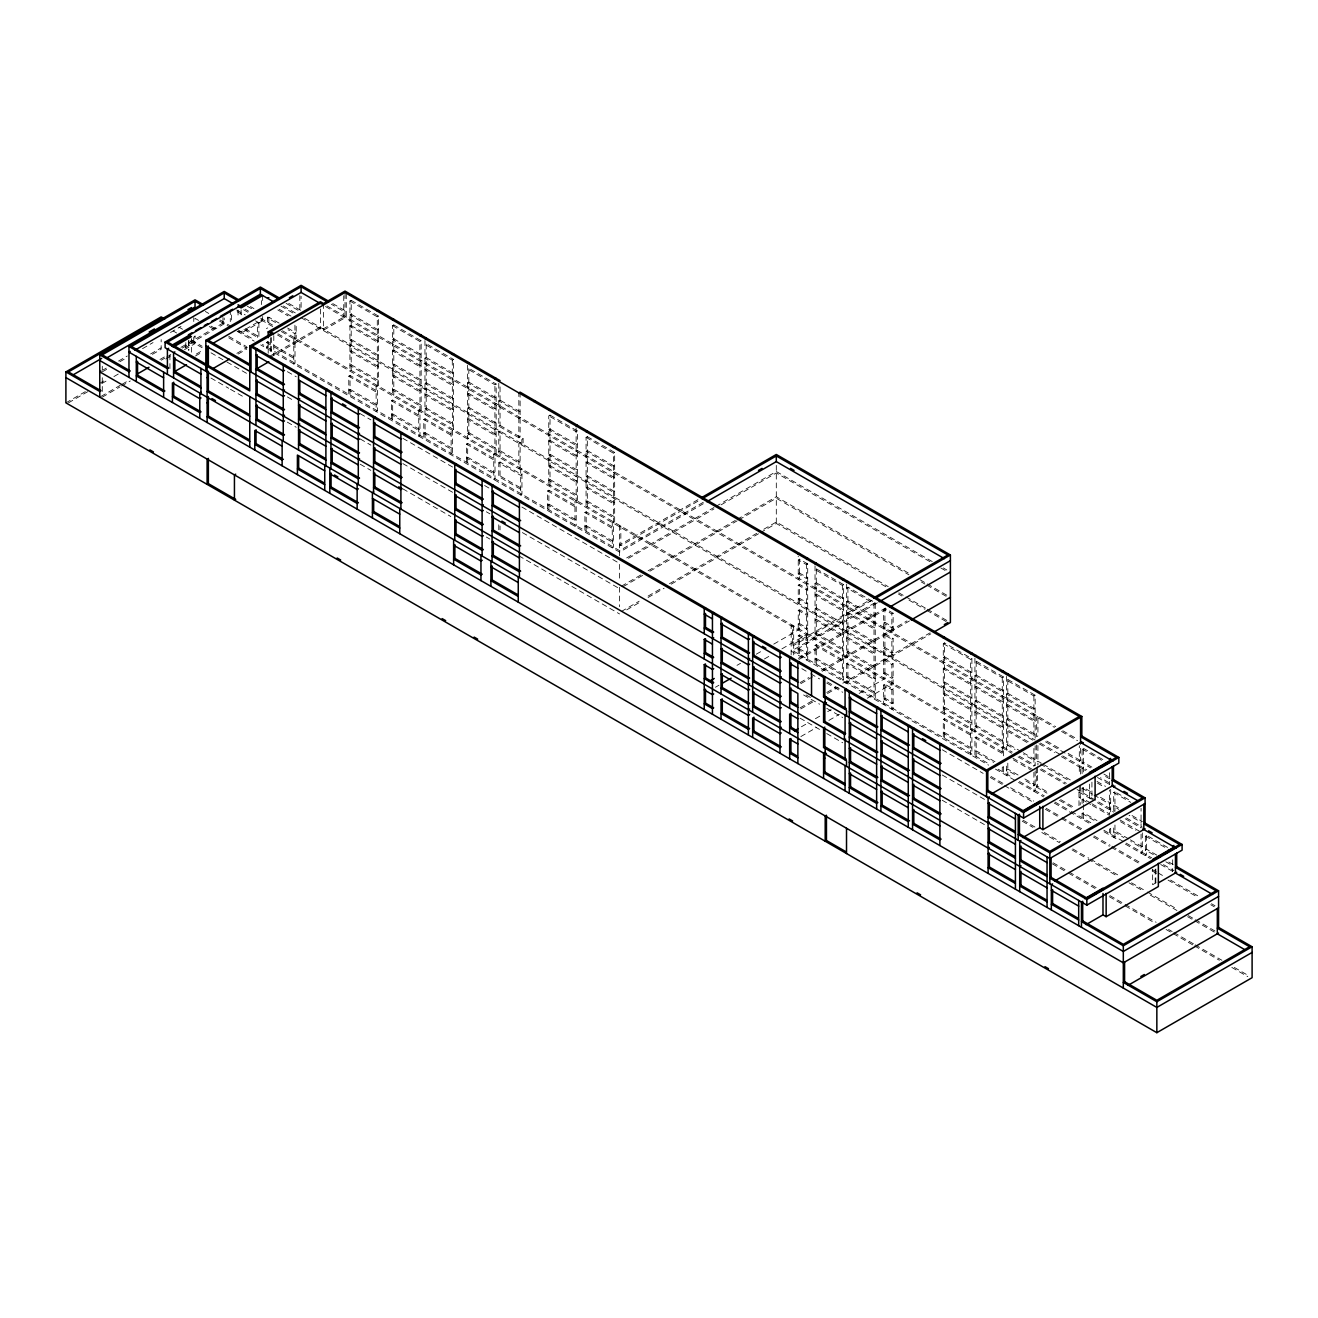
<?xml version="1.0" encoding="UTF-8"?>
<svg xmlns="http://www.w3.org/2000/svg" width="1318" height="1318" viewBox="0 0 1318 1318"><rect width="100%" height="100%" fill="white"/><g stroke="black" fill="none" stroke-linecap="round" stroke-linejoin="round"><path stroke-width="0.75" stroke-dasharray="5 3.75" d="M349.929 345.893L349.929 371.149L351.198 370.424L351.198 300.339L349.929 301.064L349.929 345.893L351.198 345.168M349.929 301.064L377.277 316.847L377.393 410.804L376.124 411.529L376.124 386.273L377.393 385.548M351.198 300.339L378.53 316.122L378.53 386.207L377.277 386.932M392.55 370.49L392.55 395.746L393.802 395.021L393.802 324.936L392.55 325.661L392.55 370.49L393.802 369.765M392.55 325.661L419.898 341.444L419.997 435.401L418.745 436.126L418.745 410.87L419.997 410.145M393.802 324.936L421.15 340.719L421.15 410.804L419.882 411.546M424.956 340.588L424.956 414.462L426.208 413.737L426.208 343.636L424.956 344.377L452.288 360.16L453.557 359.435L453.54 429.52L452.288 430.245M452.288 360.16L452.404 454.117L451.135 454.842L451.135 429.586L452.404 428.861M467.56 365.185L467.56 439.059L468.813 438.334L468.813 368.249L467.56 368.974L494.909 384.757L496.161 384.032L496.161 454.117L494.909 454.842L494.909 384.757M521.829 439.454L521.829 445.138L523.098 444.413L523.098 438.729L521.829 439.454L498.781 426.142L498.781 381.314M498.781 426.142L500.049 425.417L500.049 386.454M548.766 460.69L548.766 485.947L550.018 485.222L550.018 415.121L548.766 415.862L548.766 460.69L550.018 459.966M576.114 427.856L576.213 525.602L574.961 526.327L574.961 501.071L576.213 500.346M550.018 415.121L577.366 430.92L577.366 501.005L576.114 501.73M586.065 482.223L586.065 507.479L587.317 506.755L587.317 436.653L586.065 437.378L586.065 482.223L587.317 481.498M586.065 437.378L613.397 453.178L613.513 547.135L612.26 547.86L612.26 522.603L613.513 521.879M587.317 436.653L614.666 452.453L614.666 522.538L613.397 523.262M815.035 565.801L815.035 639.675L816.287 638.95L816.287 568.849L815.035 569.59L842.367 585.373L843.635 584.648L843.635 679.989L842.367 680.714L842.367 585.373M846.667 663.613L846.667 683.185L847.919 682.46L847.919 662.888L875.251 678.671L875.251 698.243L873.999 698.968L873.999 603.628L846.667 587.844L847.919 587.12L875.251 602.903L875.251 678.671L873.999 679.396L846.667 663.613L847.919 662.888M846.667 584.055L846.667 657.929L847.919 657.204L847.919 587.12M884.922 684.256L883.653 684.981L883.653 704.553L884.922 703.828L884.922 684.256L893.126 688.984L893.126 708.557L891.858 709.282L891.858 664.453L883.653 659.725L883.653 609.196L891.858 613.941L893.126 613.216L893.126 632.788L891.858 633.513L891.858 613.941M859.155 693.433L884.922 678.572L884.922 608.471L893.126 613.216M943.293 688.457L943.293 713.73L944.545 712.989L944.545 642.904L943.293 643.629L943.293 688.457L944.545 687.732M943.293 643.629L970.641 659.412L970.641 754.769L971.893 754.044L971.893 658.687L944.545 642.904M974.925 658.11L974.925 731.984L976.177 731.259L976.177 661.175L974.925 661.9L1002.257 677.683L1003.525 676.958L1003.525 756.697M1002.257 677.683L1002.257 753.451L1003.525 752.726L976.177 736.943L974.925 737.668L974.925 757.24L976.177 756.516L976.177 736.943M1006.54 676.365L1006.54 750.239L1007.809 749.514L1007.809 679.429L1006.54 680.154L1033.889 695.937L1035.141 695.212L1035.141 738.146M1045.553 741.82L1079.31 761.31L1079.31 745.659M1082.078 768.592L1082.078 774.276L1083.347 773.551L1083.347 748.294L1082.078 749.019L1082.078 768.592L1083.347 767.867M102.771 370.144L106.28 368.117M118.521 361.05L127.269 356.008M102.277 371.874L107.532 368.859M119.79 361.775L126.775 357.738M142.525 348.644L153.036 342.581M170.533 332.482L181.027 326.419M65.9 402.847L85.308 391.644M99.41 383.489L106.478 379.419M150.582 353.949L161.158 347.853M68.421 402.847L87.663 391.726M101.667 383.653L106.906 380.622M113.908 376.569L119.164 373.538M152.41 354.344L161.158 349.303L161.158 339.583M195.031 336.452L193.762 337.177L193.762 342.861M159.972 359.468L165.211 356.437M180.961 347.342L224.225 322.366M161.224 360.193L164.717 358.183M166.48 357.162L171.719 354.13M182.23 348.067L224.225 323.833L224.225 318M101.025 396.405L120.267 385.301M122.03 384.296L129.032 380.243M165.771 359.04L171.027 356.008M185.014 347.919L195.031 342.136M102.277 397.146L119.79 387.031M121.536 386.026L130.284 380.968M184.52 349.649L195.031 343.603L195.031 335.826M196.283 354.064L203.236 350.044M195.459 355.992L202.56 351.906M262.661 320.768L241.128 333.19L238.047 331.411M279.087 323.108L268.839 317.193L267.587 317.918L276.121 322.861M266.434 328.627L267.686 327.902M243.962 329.533L257.636 337.441L258.888 336.7L258.888 319.022M236.845 353.339L247.356 347.277M238.113 354.064L246.861 349.023M266.434 342.515L267.686 341.79L295.034 357.573L293.782 358.298L266.434 342.515L266.434 348.199L267.686 347.474L267.686 341.79M295.034 338.001L293.782 338.726L293.782 363.982L295.034 363.257L294.919 323.783M294.919 339.385L296.188 338.66L296.188 325.035M269.943 356.124L320.406 326.996L323.487 328.775L345.019 316.336M270.717 357.129L320.406 328.446L323.487 330.225L345.019 317.803L345.019 292.53M349.929 320.636L351.198 319.912M377.277 316.847L378.53 316.122M377.277 336.419L378.53 335.695M392.55 345.234L393.802 344.509M348.792 376.174L350.044 375.449L377.393 391.232L376.124 391.957L348.792 376.174L348.792 395.746L350.044 395.021L350.044 375.449M377.277 361.676L378.53 360.951M419.898 341.444L421.15 340.719M419.898 361.017L421.15 360.292M424.956 363.949L426.208 363.224M391.397 400.771L392.665 400.046L419.997 415.829L418.745 416.554L391.397 400.771L391.397 420.343L392.665 419.618L392.665 400.046M419.898 386.273L421.15 385.548M424.956 389.205L426.208 388.481M452.288 379.732L453.557 379.007M467.56 388.546L468.813 387.822M423.803 419.486L425.055 418.745L452.404 434.545L451.135 435.269L423.803 419.486L423.803 439.059L425.055 438.334L425.055 418.745M452.288 404.988L453.557 404.264M467.56 413.803L468.813 413.078M494.909 404.329L496.161 403.605M498.781 406.57L500.049 405.845M466.407 444.084L467.676 443.359L495.008 459.142L493.756 459.867L466.407 444.084L466.407 463.656L467.676 462.931L467.676 443.359M494.909 429.586L496.161 428.861M518.847 418.152L520.116 417.427M498.781 462.766L500.049 462.041L521.944 474.694L520.692 475.419L498.781 462.766L498.781 476.655L520.692 489.308L521.944 488.583L500.049 475.93L498.781 476.655M548.766 435.434L550.018 434.709M577.366 430.92L576.114 431.645L548.766 415.862M576.114 451.217L577.366 450.492M586.065 456.967L587.317 456.242M547.613 490.955L548.881 490.23L576.213 506.03L574.961 506.755L547.613 490.955L547.613 510.544L548.881 509.819L548.881 490.23M613.397 453.178L614.666 452.453M576.114 476.473L577.366 475.749M613.397 472.75L614.666 472.025M584.912 512.488L586.164 511.763L613.513 527.546L612.26 528.287L584.912 512.488L584.912 532.077L586.164 531.335L586.164 511.763M613.397 498.006L614.666 497.281M619.575 526.821L620.844 526.096L620.844 545.668L698.573 500.807M697.93 499.703L619.575 544.944L620.844 545.668M703.285 502.306L619.575 550.627L262.414 344.426M703.285 503.756L619.575 552.077L260.75 344.921M626.709 557.893L713.961 507.512M715.74 506.474L776.302 471.514L932.633 561.781M628.488 558.305L713.961 508.962M721.094 504.843L776.302 472.964L930.195 561.814M621.355 586.23L640.943 574.912M648.077 570.809L735.329 520.429M737.124 519.391L776.302 496.771L909.535 573.692M623.134 586.658L642.739 575.34M649.856 571.221L737.124 520.841M738.904 519.819L776.302 498.22L908.959 574.829M621.355 611.486L639.164 601.206M648.077 596.066L662.328 587.844M669.445 583.726L756.713 533.345M763.83 529.226L776.302 522.027L888.217 586.642M626.709 609.855L640.943 601.634M648.077 597.515L664.107 588.256M671.224 584.154L758.493 533.774M760.272 532.736L776.302 523.493L885.976 586.807M807.703 563.89L799.499 559.161L798.247 559.886L806.435 564.615L807.703 563.89L807.703 659.247L806.435 659.972L806.435 558.947M798.247 585.143L799.499 584.418L807.703 589.146L806.435 589.887L798.247 585.143L798.247 604.715L799.499 603.99L799.499 584.418M806.435 584.204L807.703 583.479M815.035 589.162L816.287 588.438M798.247 610.399L799.499 609.674L807.703 614.419L806.435 615.144L798.247 610.399L798.247 629.971M806.435 609.46L807.703 608.735M815.035 614.419L816.287 613.694M736.993 665.343L740.502 663.316M756.235 654.222L761.491 651.191M773.748 644.123L799.499 629.246L799.499 609.674M842.367 604.946L843.635 604.221M846.667 607.417L847.919 606.692M798.247 635.655L799.499 634.93L807.703 639.675L806.435 640.4L798.247 635.655L798.247 655.227L799.499 654.502L799.499 634.93M715.443 687.238L718.953 685.228M764.44 658.951L769.696 655.919M781.936 648.851L807.703 633.991M791.162 654.931L791.162 625.885L792.415 625.16L792.415 644.733L870.144 599.855M872.038 600.217L793.683 645.458L792.415 644.733M874.855 602.82L791.162 651.141L988.599 765.132M873.999 603.628L875.251 602.903M877.376 602.82L793.683 651.141L989.851 764.407M815.035 645.359L816.287 644.634L843.635 660.417L842.367 661.142L815.035 645.359L815.035 664.931L816.287 664.206L816.287 644.634M842.367 630.202L843.635 629.477M798.28 658.407L885.548 608.026M799.021 659.428L886.289 609.048M846.667 632.673L847.919 631.948M873.999 623.2L875.251 622.475M883.653 628.785L884.922 628.06M842.367 655.458L843.635 654.733M800.059 682.625L808.972 677.485M821.443 670.285L906.916 620.943M800.8 683.663L815.051 675.426M822.168 671.323L909.436 620.943M873.999 648.456L875.251 647.731M891.858 639.197L893.126 638.472L893.126 658.044L891.858 658.769L891.858 639.197L883.653 634.469M883.653 654.041L884.922 653.316M800.059 707.881L812.531 700.682M826.781 692.461L835.678 687.321M842.812 683.218L930.063 632.838M800.8 708.919L815.051 700.682M827.523 693.499L838.199 687.321M845.316 683.218L930.805 633.859M873.999 673.712L875.251 672.987M891.858 664.453L893.126 663.728L893.126 688.984L891.858 689.709L883.653 684.981M801.41 726.778L808.412 722.742M815.414 718.689L820.669 715.658M827.671 711.621L831.164 709.595M800.866 736.564L816.616 727.47M828.874 720.402L839.368 714.34M867.359 698.178L893.126 683.301M943.293 663.201L944.545 662.476M970.641 659.412L971.893 658.687M970.641 679.001L971.893 678.259M974.925 681.472L976.177 680.747M943.293 719.397L944.545 718.672L971.893 734.472L970.641 735.197L943.293 719.397L943.293 738.986L944.545 738.261L944.545 718.672M970.641 704.257L971.893 703.532M974.925 706.728L976.177 706.003M1002.257 697.255L1003.525 696.53M1006.54 699.726L1007.809 699.001M970.641 729.513L971.893 728.788M1002.257 722.511L1003.525 721.786M1006.54 724.982L1007.809 724.257M1033.889 715.509L1035.141 714.784M1002.257 747.767L1003.525 747.042M1018.073 756.894L1033.889 766.022L1035.141 765.297L1035.141 745.724M1036.327 773.122L1037.579 772.397M1079.31 761.31L1080.579 760.585L1080.579 742.973M1036.327 767.438L1036.327 787.011L1037.579 786.286L1048.238 792.431M1083.347 787.439L1083.347 793.123L1082.078 793.848L1082.078 788.164L1083.347 787.439L1091.881 792.382M1078.981 805.677L1078.981 792.052L1080.233 791.327L1080.233 804.952M1078.981 797.736L1080.233 797.011M1082.078 803.502L1082.078 799.532L1083.347 798.807L1090.184 802.761M1097.466 777.472L1109.427 784.375L1110.679 783.65L1100.431 777.735M1089.409 784.078L1089.409 797.687L1092.721 795.775M1113.71 810.224L1113.71 792.53L1114.962 791.805L1114.962 811.377L1077.02 789.482M1083.347 804.754L1083.347 818.379L1082.078 819.104L1082.078 813.42L1083.347 812.695L1097.021 820.587M1109.427 809.631L1110.679 808.906M1146.594 835.332L1146.594 854.904L1145.342 855.629L1145.342 836.057L1146.594 835.332L1168.802 848.149M1155.985 882.796L1152.657 884.724L1152.657 869.172M943.293 567.926L946.835 569.986M940.805 567.943L947.873 572.028M920.195 579.854L925.516 582.935M927.295 583.956L946.835 595.242M921.348 581.979L924.89 584.022M926.653 585.044L946.11 596.263M898.876 592.803L904.197 595.884M905.977 596.906L925.516 608.191M927.295 609.213L946.835 620.498M898.349 593.957L901.891 596M908.959 600.085L924.89 609.278M926.653 610.3L946.11 621.519M427.922 344.624L453.557 359.435M470.526 369.238L496.161 384.032M816.287 568.849L843.635 584.648M976.177 661.175L1003.525 676.958M1007.809 679.429L1035.141 695.212M332.713 303.568L345.019 310.653L343.751 311.394L331.312 304.211M327.012 305.957L1055.685 726.646M1062.802 730.749L1077.02 738.953M325.513 306.534L1054.433 727.371M1061.534 731.474L1077.531 740.716M884.922 633.727L893.126 638.472M1083.347 748.294L1103.841 760.14M1082.078 749.019L1102.589 760.865M288.708 303.404L301.097 310.57L301.097 296.336M500.049 425.417L523.098 438.729M1046.805 741.095L1061.023 749.299M1068.124 753.402L1080.579 760.585M1091.881 767.125L1083.347 762.183L1082.078 762.908L1090.629 767.85M1103.841 774.028L1110.679 777.966L1109.427 778.691L1104.303 775.742M286.121 303.371L299.845 311.295M283.386 306.023L296.188 313.404M304.557 318.248L1035.141 740.041M1040.314 743.023L1060.974 754.95M1062.687 755.939L1086.757 769.844M280.965 306.073L293.222 313.14M301.097 317.704L1033.889 740.765M1039.045 743.747L1054.548 752.693M1061.435 756.664L1085.505 770.569M279.087 309.219L291.064 316.122M884.922 659L893.126 663.728M1028.304 741.787L1007.809 729.941L1006.54 730.666L1032.175 745.461M1097.021 781.442L1105.555 786.385M1116.675 792.793L1130.35 800.685M277.834 309.944L288.098 315.875M1097.466 783.156L1104.303 787.11M1113.71 792.53L1130.795 802.398M250.436 306.567L253.929 308.577M287.637 328.05L296.188 332.976L294.919 333.701L288.098 329.764M1021.483 751.721L1007.809 743.83L1006.54 744.555L1015.091 749.497M1023.18 752.71L1035.141 759.613L1033.889 760.338L1023.641 754.423M1041.467 763.27L1037.925 761.211L1036.656 761.936L1036.656 744.324M1043.246 764.292L1071.682 780.717M1100.431 797.308L1110.679 803.222L1109.427 803.947L1094.039 795.084M1118.389 807.67L1114.962 805.71L1113.71 806.435L1118.834 809.384M1132.063 815.562L1142.311 821.493L1141.059 822.218L1129.098 815.315M247.24 306.171L252.545 309.236M1040.215 763.995L1068.651 780.421M1082.078 788.164L1092.342 794.095M245.016 309.12L248.69 311.246M260.618 318.132L273.963 325.843M282.513 330.769L1012.306 752.117M1019.341 756.17L1035.141 765.297M1041.467 768.954L1066.361 783.32M1126.495 818.033L1142.311 827.177M1089.409 797.687L1092.589 799.515M243.566 309.73L249.003 312.877M261.079 319.846L272.711 326.567M281.261 331.493L1011.68 753.204M1040.215 769.679L1065.092 784.045M1078.981 792.052L1090.826 798.889M1097.466 802.728L1113.71 812.119M1125.243 818.775L1141.059 827.902L1141.059 808.329M236.68 309.994L245.214 314.92M255.478 320.834L258.888 322.811L257.636 323.536L257.636 337.441M277.95 333.816L295.034 343.685L293.782 344.41L276.681 334.541M1012.932 758.163L1033.444 769.992M1091.881 803.749L1108.982 813.601M1120.102 820.027L1140.597 831.872M237.125 311.707L243.962 315.645M974.925 737.668L1002.257 753.451M1013.377 759.876L1030.478 769.728M1082.078 799.532L1090.629 804.474M1092.342 805.463L1109.427 815.315L1109.427 790.059M1120.547 821.74L1135.918 830.62M1145.342 836.057L1170.977 850.851M245.214 328.808L258.888 336.7M994.975 761.689L976.177 750.832L974.925 751.557L993.723 762.414M1018.056 775.017L1007.809 769.086L1006.54 769.811L1016.804 775.742M1024.893 778.954L1035.141 784.869L1033.889 785.594L1023.641 779.679M1060.693 799.614L1074.911 807.835M1128.636 838.858L1114.962 830.966L1113.71 831.691L1123.957 837.605M1130.35 839.846L1142.311 846.749L1141.059 847.474L1130.795 841.559M1156.842 855.135L1146.594 849.22L1145.342 849.945L1153.876 854.871M1168.802 862.038L1173.943 865.003M1036.327 787.011L1046.986 793.156M1059.425 800.339L1073.643 808.56M1082.078 813.42L1095.752 821.312M1165.837 861.791L1172.674 865.728M238.047 329.961L241.128 331.741L262.661 319.318L262.661 313.635M205.328 311.46L208.771 313.453M219.892 319.879L231.54 326.6M239.431 331.164L253.764 339.434M998.121 769.185L1012.932 777.735M1019.457 781.508L1044.35 795.874M1055.026 802.036L1069.573 810.438M1071.287 811.427L1092.358 823.585M1103.841 830.225L1125.226 842.564M1126.132 843.092L1151.718 857.87M1163.465 864.641L1173.943 870.687M219.463 321.081L228.772 326.452M237.125 331.279L254.209 341.148M995.42 769.086L1016.952 781.508M1018.501 782.398L1043.609 796.896M1054.285 803.057L1090.629 824.047M1104.056 831.79L1118.834 840.324M1125.391 844.113L1150.466 858.595M1160.713 864.509L1173.399 871.824M211.012 326.123L216.35 329.187M228.772 336.37L246.548 346.634M827.457 682.016L841.675 690.22M991.021 776.45L1003.459 783.633M1010.576 787.736L1033.691 801.08M1046.13 808.264L1060.347 816.468M1062.127 817.506L1081.683 828.791M1094.138 835.974L1110.135 845.217M1111.914 846.238L1142.129 863.685M1152.805 869.847L1156.347 871.906M1158.127 872.928L1163.465 876.009M1170.582 880.111L1199.018 896.537M1211.473 903.72L1215.031 905.779M198.573 320.389L195.031 318.33L195.031 322.218M209.232 326.534L216.35 330.637M228.772 337.82L246.548 348.084M287.406 371.66L296.286 376.8M360.226 413.72L370.885 419.865M402.863 438.334L452.601 467.05M484.579 485.502L489.901 488.583M521.879 507.051L619.575 563.445L619.575 581.419M801.822 668.671L808.939 672.773M810.718 673.811L819.615 678.935M826.716 683.037L842.713 692.279M942.271 749.761L983.162 773.369M990.279 777.472L1002.718 784.655M1004.497 785.676L1032.95 802.102M1045.388 809.285L1059.623 817.506M1061.385 818.527L1080.941 829.813M1093.396 837.012L1109.394 846.238M1111.173 847.276L1139.625 863.685M1152.064 870.869L1157.402 873.949M1168.061 880.111L1198.293 897.558M1210.731 904.741L1214.29 906.8M178.984 327.193L182.543 329.253M191.456 340.077L202.115 346.239M806.122 694.948L811.46 698.029M1023.015 820.175L1035.47 827.358M1044.35 832.498L1060.347 841.741M1072.803 848.924L1088.8 858.15M1090.579 859.188L1120.794 876.635M1131.47 882.796L1145.688 891.001M1147.467 892.022L1177.682 909.469M1188.358 915.631L1193.696 918.712M1195.475 919.733L1215.031 931.035M173.169 330.983L176.612 332.96M190.336 340.884L202.132 347.705M211.012 352.829L225.23 361.033M227.009 362.055L246.548 373.34M287.39 396.932L294.507 401.034M360.226 438.976L370.885 445.122M402.863 463.59L452.601 492.306M486.358 511.796L489.901 513.839M522.389 532.587L619.575 588.701M803.601 694.948L819.615 704.191M826.716 708.293L842.713 717.536M942.271 775.017L984.941 799.647M1022.274 821.213L1032.95 827.358M1041.83 832.498L1059.623 842.762M1072.061 849.945L1086.279 858.15M1088.058 859.188L1118.29 876.635M1128.949 882.796L1143.167 891.001M1150.284 895.103L1176.958 910.507M1187.617 916.669L1192.955 919.733M1194.734 920.771L1214.29 932.057M1053.098 862.796L1067.316 871M1069.079 872.038L1097.515 888.447M1109.954 895.63L1156.15 922.303M1168.588 929.487L1172.147 931.529M1173.926 932.551L1193.465 943.836M1195.245 944.874L1221.901 960.262M1234.323 967.428L1248.541 975.65M210.913 378.019L228.689 388.283M230.469 389.304L244.67 397.509M287.324 422.139L296.204 427.263M360.176 464.2L370.836 470.361M402.83 488.83L450.805 516.524M486.342 537.036L489.901 539.095M518.847 555.817L619.575 613.957M800.042 718.162L819.598 729.447M826.699 733.549L842.696 742.775M942.189 800.224L984.843 824.837M1052.357 863.834L1066.575 872.038M1068.354 873.06L1094.994 888.447M1109.212 896.652L1123.43 904.856M1125.21 905.878L1153.629 922.303M1166.068 929.487L1171.405 932.551M1173.185 933.589L1192.724 944.874M1194.503 945.896L1219.381 960.262M1231.819 967.428L1247.8 976.671M1172.674 859.781L1172.674 871.412M1155.837 869.056L1155.837 884.609M1155.178 869.172L1155.178 884.724M1142.311 832.861L1142.311 852.433L1141.059 853.158L1141.059 833.586M1114.962 825.002L1114.962 836.65L1113.71 837.375L1113.71 825.727M1110.679 789.334L1110.679 814.59M1109.427 772.743L1109.427 784.375M1091.93 782.134L1091.93 797.687M1083.347 798.807L1083.347 802.777M1080.579 774.094L1080.579 766.269L1079.31 766.994L1079.31 774.819M1080.579 785.841L1080.579 791.525L1079.31 792.25L1079.31 786.566M1037.925 745.56L1037.925 765M1037.579 766.714L1037.579 786.286M1035.141 770.981L1035.141 790.553L1033.889 791.278L1033.889 771.705M1033.889 695.937L1033.889 738.871M1033.889 748.443L1033.889 766.022M1007.809 763.138L1007.809 774.77L1006.54 775.495L1006.54 763.863M883.653 659.725L883.653 679.297M799.499 559.161L799.499 578.734L798.247 579.459L798.247 556.097M793.683 625.885L793.683 654.931M776.302 465.402L776.302 523.493M619.575 525.371L619.575 555.866M619.575 587.251L619.575 606.692M520.116 392.171L520.116 437.016L518.847 437.741L518.847 392.896M500.049 462.041L500.049 475.93M500.049 526.014L500.049 529.902M498.781 524.795L498.781 530.627M346.272 293.749L346.272 317.061M343.751 295.726L343.751 317.061M323.487 303.519L323.487 330.225M320.406 309.005L320.406 328.446M299.845 295.627L299.845 309.335M273.798 335.596L273.798 355.02M271.277 337.54L271.277 355.02M270.717 337.705L270.717 353.24M268.839 317.193L268.839 322.877L267.587 323.602L267.587 313.948M268.197 341.576L268.197 353.24M262.661 295.512L262.661 303.848M261.409 300.652L261.409 304.573M241.128 309.878L241.128 316.205M238.047 310.043L238.047 318.297M231.54 314.969L231.54 320.917M230.288 309.746L230.288 321.641M222.956 317.424L222.956 323.108M193.762 317.605L193.762 321.526M191.44 338.561L191.44 352.17M188.935 340.505L188.935 350.226M188.359 340.67L188.359 350.374M185.838 342.614L185.838 348.446M169.923 354.872L169.923 372.368M102.277 366.206L102.277 369.996M102.277 377.706L102.277 395.202M351.198 314.228L349.929 314.953L377.277 330.736L378.53 330.011L351.198 314.228M351.198 325.595L349.929 326.32L377.277 342.103L378.53 341.378L351.198 325.595M351.198 339.484L349.929 340.209L377.277 355.992L378.53 355.267L351.198 339.484M351.198 350.852L349.929 351.577L377.277 367.36L378.53 366.635L351.198 350.852M393.802 338.825L392.55 339.55L419.898 355.333L421.15 354.608L393.802 338.825M351.198 364.74L349.929 365.465L377.277 381.248L378.53 380.523L351.198 364.74M393.802 350.193L392.55 350.918L419.898 366.701L421.15 365.976L393.802 350.193M350.044 389.337L348.792 390.062L376.124 405.845L377.393 405.12L350.044 389.337M393.802 364.081L392.55 364.806L419.898 380.605L421.15 379.864L393.802 364.081M393.802 375.449L392.55 376.174L419.882 391.957L421.15 391.232L393.802 375.449M426.208 357.54L424.956 358.265L452.288 374.048L453.557 373.323L426.208 357.54M426.208 368.908L424.956 369.633L452.288 385.416L453.557 384.691L426.208 368.908M393.802 389.337L392.55 390.062L419.882 405.862L421.15 405.137L393.802 389.337M426.208 382.797L424.956 383.522L452.288 399.305L453.557 398.58L426.208 382.797M426.208 394.164L424.956 394.889L452.288 410.672L453.54 409.947L426.208 394.164M392.665 413.934L391.397 414.659L418.745 430.442L419.997 429.717L392.665 413.934M468.813 382.138L467.56 382.863L494.909 398.646L496.161 397.921L468.813 382.138M426.208 408.053L424.956 408.778L452.288 424.561L453.54 423.836L426.208 408.053M468.813 393.505L467.56 394.23L494.909 410.013L496.161 409.288L468.813 393.505M425.055 432.65L423.803 433.375L451.135 449.158L452.404 448.433L425.055 432.65M468.813 407.394L467.56 408.119L494.909 423.902L496.161 423.177L468.813 407.394M500.049 400.161L498.781 400.886L518.847 412.485L520.116 411.743L500.049 400.161M468.813 418.762L467.56 419.486L494.909 435.269L496.161 434.545L468.813 418.762M468.813 432.65L467.56 433.375L494.909 449.158L496.161 448.433L468.813 432.65M500.049 431.101L498.781 431.826L498.781 457.082L500.049 456.358L500.049 431.101M467.676 457.247L466.407 457.972L493.756 473.755L495.008 473.03L467.676 457.247M495.008 453.458L493.756 454.183L493.756 479.439L495.008 478.714L495.008 453.458M500.049 450.674L498.781 451.399L518.847 462.997L520.116 462.272L500.049 450.674M520.116 442.683L518.847 443.425L518.847 468.681L520.116 467.956L520.116 442.683M550.018 429.025L548.766 429.75L576.114 445.533L577.366 444.809L550.018 429.025M550.018 440.393L548.766 441.118L576.114 456.901L577.366 456.176L550.018 440.393M521.944 469.01L520.692 469.735L520.692 494.991L521.944 494.266L521.944 469.01M550.018 454.282L548.766 455.007L576.114 470.79L577.366 470.065L550.018 454.282M550.018 465.649L548.766 466.374L576.114 482.157L577.366 481.432L550.018 465.649M587.317 450.558L586.065 451.283L613.397 467.066L614.666 466.341L587.317 450.558M550.018 479.538L548.766 480.263L576.114 496.046L577.366 495.321L550.018 479.538M587.317 461.91L586.065 462.651L613.397 478.434L614.666 477.709L587.317 461.91M587.317 475.814L586.065 476.539L613.397 492.322L614.666 491.598L587.317 475.814M548.881 504.135L547.613 504.86L574.961 520.643L576.213 519.918L548.881 504.135M587.317 487.182L586.065 487.907L613.397 503.69L614.666 502.965L587.317 487.182M587.317 501.071L586.065 501.796L613.397 517.579L614.666 516.854L587.317 501.071M586.164 525.668L584.912 526.393L612.26 542.176L613.513 541.451L586.164 525.668M799.499 573.05L798.247 573.775L806.435 578.52L807.703 577.795L799.499 573.05M816.287 582.754L815.035 583.479L842.367 599.262L843.635 598.537L816.287 582.754M799.499 598.306L798.247 599.031L806.435 603.776L807.703 603.051L799.499 598.306M816.287 594.105L815.035 594.846L842.367 610.629L843.635 609.904L816.287 594.105M816.287 608.01L815.035 608.735L842.367 624.518L843.635 623.793L816.287 608.01M799.499 623.562L798.247 624.287L806.435 629.032L807.703 628.307L799.499 623.562M847.919 601.008L846.667 601.733L873.999 617.516L875.251 616.791L847.919 601.008M816.287 619.378L815.035 620.103L842.367 635.886L843.635 635.161L816.287 619.378M847.919 612.376L846.667 613.101L873.999 628.884L875.251 628.159L847.919 612.376M816.287 633.266L815.035 633.991L842.367 649.774L843.635 649.049L816.287 633.266M799.499 648.818L798.247 649.543L806.435 654.288L807.703 653.563L799.499 648.818M847.919 626.264L846.667 626.989L873.999 642.772L875.251 642.047L847.919 626.264M847.919 637.632L846.667 638.357L873.999 654.14L875.251 653.415L847.919 637.632M816.287 658.522L815.035 659.247L842.367 675.03L843.635 674.305L816.287 658.522M884.922 622.376L883.653 623.101L891.858 627.829L893.126 627.104L884.922 622.376M847.919 651.52L846.667 652.245L873.999 668.028L875.251 667.303L847.919 651.52M884.922 647.632L883.653 648.357L891.858 653.085L893.126 652.361L884.922 647.632M847.919 676.777L846.667 677.501L873.999 693.284L875.251 692.56L847.919 676.777M884.922 672.888L883.653 673.613L891.858 678.342L893.126 677.617L884.922 672.888M944.545 656.792L943.293 657.517L970.641 673.317L971.893 672.592L944.545 656.792M884.922 698.145L883.653 698.87L891.858 703.598L893.126 702.873L884.922 698.145M944.545 668.16L943.293 668.885L970.641 684.668L971.893 683.943L944.545 668.16M944.545 682.049L943.293 682.79L970.641 698.573L971.893 697.848L944.545 682.049M976.177 675.063L974.925 675.788L1002.257 691.571L1003.525 690.846L976.177 675.063M944.545 693.416L943.293 694.141L970.641 709.941L971.893 709.199L944.545 693.416M976.177 686.431L974.925 687.156L1002.257 702.939L1003.525 702.214L976.177 686.431M944.545 707.321L943.293 708.046L970.641 723.829L971.893 723.104L944.545 707.321M976.177 700.319L974.925 701.044L1002.257 716.827L1003.525 716.102L976.177 700.319M976.177 711.687L974.925 712.412L1002.257 728.195L1003.525 727.47L976.177 711.687M1007.809 693.317L1006.54 694.042L1033.889 709.825L1035.141 709.1L1007.809 693.317M944.545 732.577L943.293 733.302L970.641 749.085L971.893 748.36L944.545 732.577M1007.809 704.685L1006.54 705.41L1033.889 721.193L1035.141 720.468L1007.809 704.685M976.177 725.575L974.925 726.3L1002.257 742.083L1003.525 741.359L976.177 725.575M1007.809 718.574L1006.54 719.298L1033.889 735.082L1035.141 734.357L1007.809 718.574M1037.925 716.382L1036.656 717.107L1036.656 736.68L1037.925 735.955L1037.925 716.382M1003.525 766.615L1002.257 767.34L1002.257 773.023L1003.525 772.299L1003.525 766.615M1110.679 828.478L1109.427 829.22L1109.427 834.887L1110.679 834.162L1110.679 828.478"/><path stroke-width="1.5" d="M207.107 422.485L207.107 346.716L208.359 345.991L208.359 365.564L249.234 389.156M249.234 414.412L208.359 390.82L208.359 371.248L207.107 371.973M284.54 364.707L283.271 365.432L283.271 441.201M298.543 450.031L298.543 374.246L299.812 373.521M325.892 465.814L325.892 390.029L327.144 389.304M358.298 484.513L358.298 408.745L359.55 408.02M400.903 509.11L400.903 433.342L402.155 432.617M519.407 577.531L519.407 501.763L520.659 501.038M721.028 693.943L721.028 618.175L722.297 617.45M749.629 633.233L748.377 633.958L748.377 734.983M752.66 712.198L752.66 636.429L753.912 635.704M781.261 651.487L779.992 652.212L779.992 753.237M797.868 763.55L797.868 693.466L789.663 688.737M845.069 715.031L845.069 734.62L823.585 722.198L823.585 702.626L826.452 702.84L825.2 703.565L825.2 697.881L826.452 697.156M823.585 722.198L824.837 721.473L824.837 701.901M876.635 809.038L876.635 708.013L877.887 707.288M880.918 811.509L880.918 710.484L882.17 709.759M908.267 827.292L908.267 726.267L909.519 725.543M912.55 829.763L912.55 728.739L913.802 728.014M939.882 845.546L939.882 744.522L941.151 743.797M988.088 873.373L988.088 797.604L989.34 796.879M1015.42 889.172L1015.42 813.387M1049.82 883.768L1049.82 878.085L1051.089 877.36L1086.839 898.003L1179.577 844.459L1143.826 823.816L1145.078 823.091L1145.078 797.835L1113.463 779.564L1112.194 780.305L1142.574 797.835L1049.82 851.379L1019.457 833.849L1018.204 834.574L1049.82 852.828L1145.078 797.835M1252.1 946.752L1156.842 1001.746L1123.315 982.404L1124.583 981.679L1156.842 1000.296L1249.579 946.752L1217.321 928.136L1218.573 927.394L1252.1 946.752L1252.1 977.692L1156.842 1032.686L65.9 402.847L65.9 371.907L161.158 316.913L164.717 318.956M161.158 318.363L68.421 371.907L101.025 390.738L99.773 391.462L65.9 371.907M99.773 397.146L99.773 354.839L195.031 299.829L203.615 304.787M202.016 305.315L195.031 301.295L102.277 354.839L130.218 370.968L128.966 371.692L99.773 354.839M73.66 374.559L101.667 358.397M149.165 332.004L154.453 328.94M187.963 309.598L191.505 307.555M107.532 357.491L195.031 306.979L195.031 301.295M128.966 377.376L128.966 346.436L224.225 291.426L239.942 300.52M238.393 301.064L224.225 292.893L131.47 346.436L168.655 367.903L167.402 368.628L128.966 346.436M130.218 351.395L128.966 352.12L1086.839 905.136L1182.098 850.143L1182.098 844.459L1145.078 823.091M134.98 350.094L224.225 298.576L233.072 303.684M101.025 371.149L99.773 371.874L1123.315 962.832L1218.573 907.822M1145.078 803.519L1049.82 858.512L165.112 347.721L165.112 342.037L260.371 287.044L279.844 298.296M279.251 299.4L260.371 288.494L167.617 342.037L207.107 364.839M191.901 332.795L188.359 334.838L191.44 336.617L173.235 347.145M195.459 330.736L200.781 327.671M204.323 325.612L207.882 323.569M211.424 321.526L216.745 318.445M220.304 316.402L232.726 309.219M172.872 344.69L260.371 294.178L274.424 302.3M168.655 348.331L167.402 349.056L167.402 374.312M172.032 346.37L188.935 336.617M261.409 294.787L241.128 306.484L238.047 304.705M262.661 295.512L241.128 307.934L238.047 306.155M174.849 351.89L173.581 352.614L173.581 377.871M267.587 298.346L268.839 297.621M136.726 374.345L148.983 367.261M164.882 390.985L137.55 375.185L136.298 375.91L163.63 391.71M205.839 371.248L205.839 340.308L301.097 285.314L329.203 301.525M327.77 302.151L301.097 286.764L208.359 340.308L249.234 363.9M289.35 297.786L292.843 295.759M213.615 342.96L301.097 292.448L320.29 303.519M186.481 364.74L173.581 372.187L200.929 387.986M208.359 365.564L207.107 366.289L249.761 390.919L249.761 346.09L271.277 333.652L268.197 331.872L268.197 337.705M268.197 331.872L320.406 301.723L323.487 303.519L345.019 291.08L500.049 380.589L498.781 381.314M213.615 368.216L229.365 359.122M173.696 396.059L172.427 396.784L199.776 412.567L201.028 411.842L173.696 396.059L173.696 382.171M207.107 377.656L208.359 376.932M257.191 348.924L255.939 349.649L255.939 425.417M349.929 295.38L351.198 294.655M201.028 392.27L199.776 392.995L199.776 418.251M208.359 390.82L207.107 391.545L249.761 416.175M201.028 397.954L199.776 398.679L172.427 382.895L172.427 402.468M255.577 369.435L268.839 361.775M207.107 402.913L208.359 402.188M377.277 311.163L378.53 310.438M284.54 370.391L283.271 371.116L255.939 355.333M249.234 439.668L208.359 416.076L207.107 416.801L249.761 441.431M257.191 393.752L255.939 394.477L283.271 410.26L284.54 409.536L257.191 393.752L257.191 379.864M392.55 319.977L393.802 319.253M283.271 390.688L284.54 389.963M284.54 395.647L283.271 396.372L255.939 380.589M325.431 407.905L299.812 393.094L298.543 393.818L325.892 409.618M257.191 419.009L255.939 419.734L283.271 435.517L284.54 434.792L257.191 419.009L257.191 405.12L255.939 405.845L283.271 421.628L284.54 420.903M298.543 399.502L299.812 398.777M419.898 335.761L421.15 335.036M283.271 415.944L284.54 415.219M332.202 392.237L330.95 392.962L330.95 468.73M424.956 338.693L426.208 337.968M283.386 459.389L256.038 443.606L254.786 444.331L282.134 460.114M325.431 433.161L299.812 418.35L298.543 419.091L325.892 434.874M298.543 424.758L299.812 424.034M332.202 411.809L330.95 412.534L358.298 428.317L359.55 427.592L332.202 411.809L332.202 397.921M235.708 474.167L234.439 474.892L234.439 500.148L235.708 499.423L208.359 483.64L207.107 484.365L207.107 459.109M452.288 354.476L453.557 353.751M325.431 458.417L299.812 443.606L298.543 444.347L325.892 460.13M359.55 413.704L358.298 414.429L330.95 398.646M332.202 437.065L330.95 437.79L358.298 453.573L359.55 452.848L332.202 437.065L332.202 423.177M374.823 416.834L373.554 417.559L373.554 493.327M467.56 363.29L468.813 362.565M324.294 483.014L298.659 468.203L297.407 468.928L324.739 484.727M358.298 434.001L359.55 433.276M359.55 438.96L358.298 439.685L330.95 423.902M402.155 452.189L374.823 436.406L373.554 437.131L400.903 452.914M332.202 462.321L330.95 463.046L358.298 478.829L359.55 478.104L332.202 462.321L332.202 448.433L330.95 449.158L358.298 464.941M494.909 379.073L496.161 378.348M358.298 459.257L359.55 458.532M331.065 486.919L329.797 487.644L357.145 503.427L358.397 502.702L331.065 486.919L331.065 473.03M402.155 477.445L374.823 461.662L373.554 462.387L400.903 478.17M358.397 483.129L357.145 483.854L357.145 509.11M518.847 392.896L520.116 392.171L1081.831 716.481L1081.831 736.054L1118.834 757.422L1118.834 763.106L1023.575 818.099L205.839 345.991M358.397 488.813L357.145 489.538L329.797 473.755M402.155 502.702L374.823 486.919L373.554 487.644L400.903 503.427M373.669 491.944L372.417 492.668L372.417 517.925M533.806 401.529L535.075 400.804M399.305 526.31L373.669 511.516L372.417 512.241L399.749 528.024M456.028 463.722L454.759 464.447L454.759 540.215M548.766 410.178L550.018 409.453M456.028 483.294L454.759 484.019L482.108 499.802L483.36 499.077L456.028 483.294L456.028 469.406M483.36 479.505L482.108 480.23L482.108 555.998M576.114 425.961L577.366 425.236M493.311 485.255L492.059 485.98L492.059 561.748M586.065 431.711L587.317 430.97M456.028 508.55L454.759 509.275L482.108 525.058L483.36 524.333L456.028 508.55L456.028 494.662L454.759 495.387L482.108 511.17L483.36 510.445M482.108 505.486L483.36 504.761M520.659 520.61L493.311 504.827L492.059 505.552L519.407 521.335M456.028 533.806L454.759 534.531L482.108 550.314L483.36 549.59L456.028 533.806L456.028 519.918L454.759 520.643L482.108 536.426L483.36 535.701M613.397 447.494L614.666 446.769M520.659 545.866L493.311 530.083L492.059 530.808L519.407 546.591M454.875 558.404L453.623 559.129L480.955 574.912L482.223 574.187L454.875 558.404L454.875 544.515M482.223 554.614L480.955 555.339L480.955 580.595M482.223 560.298L480.955 561.023L453.623 545.24M520.659 571.122L493.311 555.339L492.059 556.064L519.407 571.847M517.793 594.731L492.174 579.936L490.906 580.661L518.254 596.444M701.505 497.66L776.302 454.463L950.393 554.977L950.393 622.541L934.363 631.8M702.099 498.764L776.302 455.929L947.873 554.977L873.686 597.828M758.493 470.427L762.051 468.384M706.843 501.697L776.302 461.613L944.347 558.618M705.492 607.746L704.24 608.471L704.24 633.727M798.247 554.203L799.499 553.478M713.697 612.491L712.445 613.216L712.445 714.241M806.435 558.947L807.703 558.206M815.035 563.906L816.287 563.165M705.492 627.319L704.24 628.043L712.445 632.788L713.697 632.063L705.492 627.319L705.492 613.43L704.24 614.155L712.445 618.9M704.24 658.984L704.24 639.411L705.492 638.686L705.492 652.575L713.697 657.32L712.445 658.044L704.24 653.3L705.492 652.575M712.445 638.472L713.697 637.747M722.297 637.022L721.028 637.747L748.377 653.53L749.629 652.805L722.297 637.022L722.297 623.134M842.367 579.689L843.635 578.964M846.667 582.161L847.919 581.436M704.24 709.496L704.24 664.667L705.492 663.942L705.492 677.831L713.697 682.576L712.445 683.301L704.24 678.556L705.492 677.831M749.629 638.917L748.377 639.642L721.028 623.859M722.297 662.279L721.028 663.003L748.377 678.786L749.629 678.062L722.297 662.279L722.297 648.39M713.697 668.687L712.445 669.412L704.24 664.667M753.912 655.277L752.66 656.002L779.992 671.785L781.261 671.06L753.912 655.277L753.912 641.388L752.66 642.113L779.992 657.896L781.261 657.171M709.002 681.505L714.241 678.473M748.377 659.214L749.629 658.489M749.629 664.173L748.377 664.898L721.028 649.115M722.445 683.202L731.193 678.16M873.999 597.944L875.251 597.219M875.597 598.174L950.393 554.977M722.297 687.535L721.028 688.26L748.377 704.043L749.629 703.318L722.297 687.535L722.297 673.646M713.697 693.943L712.445 694.668L704.24 689.924M879.155 601.799L950.393 560.661M705.492 703.087L704.24 703.828L712.445 708.557L713.697 707.832L705.492 703.087L705.492 689.199M790.915 657.072L789.663 657.797L789.663 708.31M721.028 719.2L721.028 699.627L722.297 698.902L722.297 712.791L721.028 713.516L748.377 729.299L749.629 728.574L722.297 712.791M753.912 680.533L752.66 681.258L779.992 697.041L781.261 696.316L753.912 680.533L753.912 666.644M748.377 684.47L749.629 683.745M889.848 606.988L950.393 572.028M749.629 689.429L748.377 690.154L721.028 674.371M799.12 661.801L797.868 662.526L797.868 687.782M891.858 608.257L893.126 607.532M779.992 677.468L781.261 676.744M797.472 680.434L790.915 676.645L789.663 677.37L797.868 682.098M781.261 682.427L779.992 683.152L752.66 667.369M812.794 669.692L811.526 670.417L811.526 695.673M753.912 705.789L752.66 706.514L779.992 722.297L781.261 721.572L753.912 705.789L753.912 691.901M748.377 709.727L749.629 709.002M911.216 619.905L950.393 597.285M749.629 714.686L748.377 715.41L721.028 699.627M779.992 702.725L781.261 702M249.761 346.09L823.585 677.37L824.837 676.645L824.837 696.217L846.321 708.623M781.261 707.684L779.992 708.409L752.66 692.625M797.472 705.69L790.915 701.901L789.663 702.626L797.868 707.354M753.912 731.045L752.66 731.77L779.992 747.553L781.261 746.828L753.912 731.045L753.912 717.157M944.314 624.6L947.873 622.541M823.585 677.37L823.585 696.942L824.837 696.217M845.069 709.348L845.069 689.775L846.321 689.05M779.992 727.981L781.261 727.256M850.555 691.489L849.286 692.214L849.286 793.255M943.293 637.945L944.545 637.22M797.472 730.946L790.915 727.157L789.663 727.882L797.868 732.61M781.261 732.94L779.992 733.665L752.66 717.882L752.66 737.454M794.424 730.815L797.917 728.805M789.663 758.822L789.663 739.25L790.915 738.525L790.915 752.413L789.663 753.138L797.868 757.866M877.887 726.861L850.555 711.077L849.286 711.802L876.635 727.585M824.837 727.157L823.585 727.882L823.585 747.471L846.518 760.717L846.518 766.401M970.641 653.728L971.893 653.003M974.925 656.216L976.177 655.491M823.585 747.471L824.837 746.729L846.321 759.152M826.452 747.668L825.2 748.393L825.2 754.077L826.452 753.352M845.645 739.184L844.393 739.909L844.393 734.225L845.645 733.5L824.837 721.473M877.887 752.117L850.555 736.334L849.286 737.059L876.635 752.842M823.585 758.822L824.837 758.097M909.519 745.115L882.17 729.332L880.918 730.057L908.267 745.84M844.673 783.452L824.837 772.002L823.585 772.727L845.069 785.133M1002.257 671.999L1003.525 671.274M877.887 777.373L850.555 761.59L849.286 762.315L876.635 778.098M1006.54 674.47L1007.809 673.745M909.519 770.371L882.17 754.588L880.918 755.313L908.267 771.096M941.151 763.369L913.802 747.586L912.55 748.311L939.882 764.094M877.887 802.629L850.555 786.846L849.286 787.571L876.635 803.354M1033.889 690.253L1035.141 689.528M909.519 795.627L882.17 779.844L880.918 780.569L908.267 796.352M941.151 788.625L913.802 772.842L912.55 773.567L939.882 789.35M909.519 820.883L882.17 805.1L880.918 805.825L908.267 821.608M826.452 840.489L825.2 841.214L825.2 815.957L826.452 815.232L826.452 840.489L846.008 851.774M941.151 813.881L913.802 798.098L912.55 798.823L939.882 814.606M845.069 689.775L986.572 771.475L1081.831 716.481M941.151 839.138L913.802 823.355L912.55 824.079L939.882 839.879M1081.831 736.054L1080.579 736.778L1116.33 757.422L1023.575 810.965L987.825 790.322L986.572 791.047L1023.575 812.415L1118.834 757.422M991.334 793.98L1081.831 741.737M1082.078 743.336L1083.347 742.611M1014.975 831.263L989.34 816.452L988.088 817.176L1015.42 832.976M988.088 822.86L989.34 822.135M1109.427 759.119L1110.679 758.394M1021.516 811.624L1039.721 801.113M1089.409 772.43L1110.942 759.992M1024.514 811.344L1027.908 809.384M1036.343 804.524L1039.721 802.563M1093.611 771.458L1098.685 768.526M1102.062 766.582L1110.514 761.705M1014.975 856.519L989.34 841.708L988.088 842.433L1015.42 858.232M988.088 848.117L989.34 847.392M1022.834 837.573L1039.721 827.819L1042.9 829.648L1095.093 799.515L1095.093 776.203M1095.307 795.726L1113.463 785.248M1020.972 840.406L1019.704 841.131L1019.704 891.643M1113.71 786.846L1114.962 786.121M1014.975 881.775L989.34 866.964L988.088 867.705L1015.42 883.488M1046.607 874.773L1020.972 859.979L1019.704 860.703L1047.052 876.486M1019.704 866.387L1020.972 865.662M1046.607 900.029L1020.972 885.235L1019.704 885.96L1047.052 901.743M1054.581 881.017L1145.078 828.775M1052.588 883.917L1051.336 884.642L1051.336 909.898M1078.223 918.284L1052.588 903.489L1051.336 904.214L1078.684 919.997M1172.674 846.156L1173.943 845.431M1084.763 898.662L1102.985 888.151M1152.657 859.451L1174.19 847.029M1092.836 895.449L1096.214 893.505M1099.591 891.545L1102.985 889.601M1156.875 858.479L1160.252 856.535M1165.31 853.603L1173.761 848.726M1049.82 852.828L1049.82 878.085L1086.839 899.453L1182.098 844.459M1218.573 890.787L1176.71 866.601L1175.458 867.326L1216.069 890.787L1123.315 944.331L1082.704 920.87L1081.452 921.595L1123.315 945.78L1218.573 890.787L1218.573 927.394M1086.081 924.61L1102.985 914.857L1106.148 916.685L1158.357 886.553L1158.357 863.241M1158.555 882.763L1176.71 872.285M1218.573 896.454L1123.315 951.464L99.773 360.522M1140.811 976.523L1144.321 974.513M1128.076 985.337L1218.573 933.078M1252.1 952.436L1156.842 1007.43L65.9 377.591M790.503 468.351L794.062 470.411M323.487 304.969L320.406 303.189L270.717 331.872L273.798 333.652M1112.87 761.112L1080.579 742.462L1080.579 717.206M1123.99 791.344L1127.516 793.37M1137.632 800.669L1112.194 785.973L1112.194 766.598M1148.604 830.801L1152.13 832.844M1142.805 828.907L1176.167 848.166M1180.203 874.295L1183.679 876.322M1175.178 872.862L1212.527 894.428M342.466 403.835L345.876 405.812M762.463 646.314L765.873 648.291M922.353 738.624L925.763 740.601M298.543 379.93L325.892 395.713M400.903 439.026L373.554 423.243L374.823 422.518L374.823 436.406M454.759 470.131L482.108 485.914M519.407 507.446L492.059 491.663L493.311 490.939L493.311 504.827M789.663 663.481L797.868 668.21M849.286 697.897L876.635 713.697M908.267 731.951L880.918 716.168L882.17 715.443L882.17 729.332M939.882 750.206L912.55 734.423L913.802 733.698L913.802 747.586M205.839 340.308L249.761 365.663M255.939 369.221L283.271 385.004L284.54 384.279L257.191 368.496L257.191 354.608M823.585 696.942L846.518 710.188L846.518 715.872M1244.489 949.504L1217.321 933.803L1217.321 908.547M501.861 521.121L505.272 523.098M298.543 405.186L325.892 420.969M400.903 464.282L373.554 448.499L374.823 447.774L374.823 461.662M519.407 532.703L492.059 516.92L493.311 516.195L493.311 530.083M704.24 639.411L712.445 644.156M849.286 723.154L876.635 738.953M880.918 741.424L908.267 757.207M939.882 775.462L912.55 759.679L913.802 758.954L913.802 772.842M988.088 803.288L1015.42 819.071M165.112 342.037L205.839 365.564M398.744 486.836L402.155 488.813M200.929 374.081L173.581 358.298L174.849 357.573L174.849 371.462L200.468 386.273M298.543 430.442L325.892 446.242M400.903 489.538L373.554 473.755L374.823 473.03L374.823 486.919M519.407 557.959L492.059 542.176L493.311 541.451L493.311 555.339M797.868 718.722L789.663 713.994L789.663 733.566M876.635 764.209L849.286 748.426L850.555 747.685L850.555 761.59M880.918 766.681L908.267 782.464M912.55 784.935L939.882 800.718M988.088 828.544L1015.42 844.327M1019.704 846.815L1047.052 862.598M211.918 398.547L215.477 400.606M334.475 474.991L337.886 476.968M136.298 362.022L163.63 377.805M282.134 446.225L254.786 430.442L254.786 450.015M324.739 470.823L297.407 455.039L297.407 474.612M372.417 498.352L399.749 514.135M518.254 582.556L490.906 566.773L492.174 566.032L492.174 579.936M789.663 739.25L797.868 743.978M876.635 789.466L849.286 773.682L850.555 772.958L850.555 786.846M908.267 807.72L880.918 791.937L882.17 791.212L882.17 805.1M912.55 810.191L939.882 825.974M1015.42 869.583L988.088 853.8L989.34 853.075L989.34 866.964M1019.704 872.071L1047.052 887.854M1051.336 890.325L1078.684 906.109M790.915 752.413L797.472 756.202M149.906 449.883L153.448 451.942M337.128 557.975L340.687 560.035M442.107 618.587L445.665 620.646M474.134 637.088L477.693 639.131M789.087 818.923L792.645 820.966M917.048 892.797L920.607 894.856M1044.943 966.638L1048.485 968.681M1176.71 852.911L1176.71 866.601M1175.458 853.636L1175.458 873.01M1156.842 1001.746L1156.842 1032.686M1143.826 804.244L1143.826 829.5M1124.583 962.091L1124.583 981.679M1123.315 945.78L1123.315 988.088M1113.463 765.873L1113.463 779.564M1106.148 893.373L1106.148 916.685M1102.985 893.489L1102.985 914.857M1086.839 899.453L1086.839 905.136M1082.704 920.87L1082.704 901.298L1081.452 902.023L1081.452 927.279M1078.684 900.425L1078.684 925.681M1052.588 889.601L1052.588 903.489M1051.089 857.787L1051.089 877.36M1047.052 856.914L1047.052 907.427M1042.9 806.336L1042.9 829.648M1039.721 806.451L1039.721 827.819M1023.575 812.415L1023.575 818.099M1020.972 846.074L1020.972 859.979M1020.972 871.346L1020.972 885.235M1019.457 833.849L1019.457 814.26L1018.204 815.002L1018.204 840.258M989.34 802.563L989.34 816.452M989.34 827.819L989.34 841.708M987.825 770.75L987.825 790.322M986.572 771.475L986.572 796.731M913.802 784.21L913.802 798.098M913.802 809.466L913.802 823.355M882.17 740.7L882.17 754.588M882.17 765.956L882.17 779.844M850.555 697.173L850.555 711.077M850.555 722.429L850.555 736.334M846.518 828.281L846.518 853.537M845.069 740.288L845.069 759.876M845.069 765.56L845.069 790.816M824.837 729.118L824.837 746.729M824.837 772.002L824.837 752.413L823.585 753.138L823.585 778.411M790.915 662.756L790.915 676.645M790.915 688.012L790.915 701.901M790.915 713.269L790.915 727.157M776.302 455.929L776.302 461.613M518.254 576.872L518.254 602.128M490.906 561.089L490.906 586.345M453.623 539.556L453.623 564.812M399.749 508.451L399.749 533.708M373.669 499.604L373.669 511.516M329.797 468.071L329.797 493.327M324.739 465.139L324.739 490.395M301.097 286.764L301.097 292.448M299.812 381.199L299.812 393.094M299.812 404.461L299.812 418.35M299.812 429.717L299.812 443.606M298.659 456.308L298.659 468.203M282.134 440.541L282.134 465.798M260.371 288.494L260.371 294.178M256.038 429.717L256.038 443.606M251.013 346.815L251.013 372.071M249.761 396.603L249.761 447.115M224.225 292.893L224.225 298.576M208.359 396.504L208.359 416.076M208.359 458.384L208.359 483.64M200.929 368.397L200.929 393.654M163.63 372.137L163.63 397.393M137.55 361.297L137.55 375.185M136.298 356.338L136.298 381.594M345.019 292.53L252.265 346.09L986.572 770.025L1079.31 716.481L345.019 292.53"/></g></svg>
